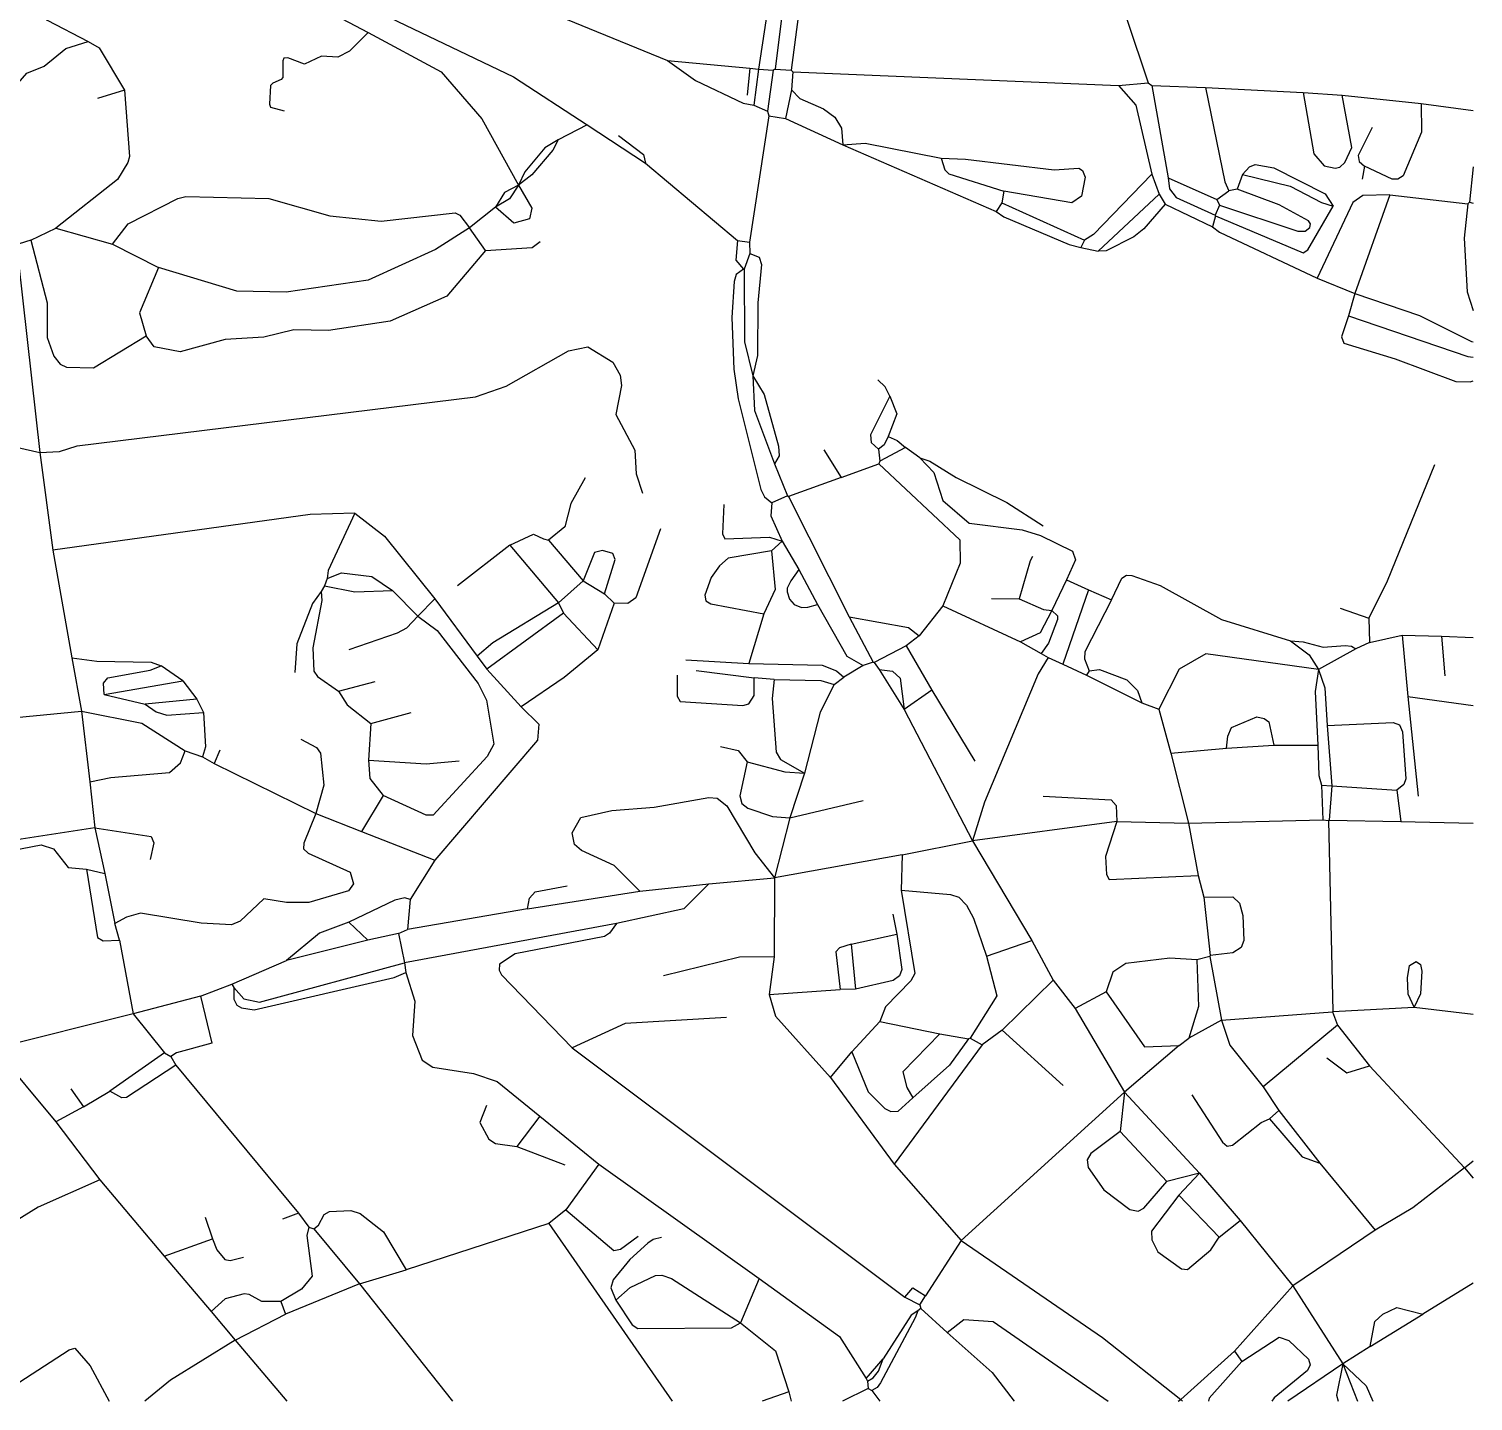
# Model space of a CAD drawing. Header units: inches. Extents: x 13512745 to 13520225, y 3664320 to 3668820.
# Drawn here: x 13518557 to 13520225, y 3664320 to 3665905 of the extents above; entities that cross this region are included whole.
import ezdxf

# ---------------------------------------------------------------- set-up
doc = ezdxf.new("R2010")
doc.units = ezdxf.units.IN
doc.header["$MEASUREMENT"] = 0

msp = doc.modelspace()

# ---------------------------------------------------------------- linework, layer by layer
for points in [[(13519463.7, 3666182.1), (13519474.3, 3666167.8), (13519476.2, 3666153.9), (13519437.2, 3665857.6)], [(13519456.7, 3666161.1), (13519418.7, 3665858.6)], [(13519437.2, 3666136.6), (13519439.2, 3666120.6), (13519399.7, 3665858.6)], [(13518571.7, 3666110.9), (13519116.6, 3665849.9), (13519201.7, 3665794.1)], [(13518757.7, 3665986.7), (13518797.6, 3665980.8), (13518948.6, 3665901)], [(13519800.4, 3665990.3), (13519849.7, 3665842.6)], [(13519104.9, 3665946.5), (13519294.6, 3665868.6)], [(13518564, 3665926.3), (13518577.7, 3665915.2), (13518625, 3665890.7)], [(13518539, 3665907.6), (13518464.6, 3665848.8), (13518464.7, 3665834.4), (13518474, 3665817.6), (13518490.5, 3665812), (13518514.6, 3665819.8), (13518536.9, 3665834), (13518554.3, 3665853.9), (13518574.3, 3665862), (13518599.2, 3665882.4), (13518625, 3665890.7)], [(13518948.6, 3665901), (13518926.9, 3665879.5), (13518913.5, 3665872.5), (13518894.8, 3665873.4), (13518875.1, 3665864.3), (13518855.7, 3665871.7), (13518851.1, 3665871.1), (13518850, 3665868.2), (13518850, 3665848.8), (13518848.1, 3665846.7), (13518838.5, 3665842.5), (13518835.8, 3665839.6), (13518834.6, 3665818.1), (13518835.9, 3665814.7), (13518851.7, 3665810.6)], [(13518948.6, 3665901), (13519033.1, 3665855.5), (13519080.1, 3665801.1), (13519122.3, 3665724.5)], [(13518625, 3665890.7), (13518637.9, 3665883.4), (13518666.9, 3665834.3)], [(13519294.6, 3665868.6), (13519389.7, 3665859.6)], [(13519294.6, 3665868.6), (13519326.7, 3665845.6), (13519381.8, 3665819.4), (13519394.2, 3665817.1)], [(13519389.7, 3665859.6), (13519386.7, 3665828.6)], [(13519389.7, 3665859.6), (13519399.7, 3665858.6)], [(13519399.7, 3665858.6), (13519394.2, 3665817.1)], [(13519399.7, 3665858.6), (13519416.7, 3665857.6)], [(13519416.7, 3665857.6), (13519410.2, 3665810.1)], [(13519418.7, 3665858.6), (13519416.7, 3665857.6)], [(13519418.7, 3665858.6), (13519437.2, 3665857.6)], [(13519437.2, 3665857.6), (13519439.2, 3665855.6)], [(13519439.2, 3665855.6), (13519437.7, 3665834.6)], [(13519439.2, 3665855.6), (13519815.7, 3665839.6)], [(13518666.9, 3665834.3), (13518672.8, 3665757.6), (13518670.8, 3665750.6), (13518659.1, 3665731.3), (13518587.8, 3665674.8)], [(13518666.9, 3665834.3), (13518635.7, 3665824.8)], [(13519437.7, 3665834.6), (13519430.7, 3665801.6)], [(13519437.7, 3665834.6), (13519447.3, 3665824.7), (13519474.6, 3665812.8), (13519487.8, 3665803), (13519495.7, 3665790.5), (13519497.1, 3665771.2)], [(13519815.7, 3665839.6), (13519849.7, 3665842.6)], [(13519815.7, 3665839.6), (13519835.6, 3665817), (13519854.3, 3665737.1)], [(13519849.7, 3665842.6), (13519854.2, 3665839.6)], [(13519854.2, 3665839.6), (13519872.9, 3665733)], [(13519854.2, 3665839.6), (13519916.3, 3665837.4)], [(13519916.3, 3665837.4), (13520028.9, 3665831.7)], [(13519916.3, 3665837.4), (13519938.3, 3665728.3), (13519943.2, 3665718.1)], [(13520028.9, 3665831.7), (13520041.3, 3665760.9), (13520053.4, 3665747.1), (13520066.1, 3665744.2), (13520071.4, 3665745.2), (13520077, 3665750.8), (13520085.2, 3665768.2), (13520074.1, 3665828.7)], [(13520028.9, 3665831.7), (13520074.1, 3665828.7)], [(13520074.1, 3665828.7), (13520165.5, 3665818.8)], [(13519394.2, 3665817.1), (13519410.2, 3665810.1)], [(13519410.2, 3665810.1), (13519411.7, 3665804.6)], [(13520165.5, 3665818.8), (13520165.6, 3665785.8), (13520144.5, 3665735.3), (13520138.3, 3665731.5), (13520131.9, 3665731.6), (13520100, 3665746.6)], [(13520165.5, 3665818.8), (13520225.3, 3665811)], [(13519201.7, 3665794.1), (13519168.2, 3665776.8)], [(13519201.7, 3665794.1), (13519269.2, 3665750.1)], [(13519411.7, 3665804.6), (13519389.2, 3665658.6)], [(13519411.7, 3665804.6), (13519430.7, 3665801.6)], [(13519430.7, 3665801.6), (13519497.1, 3665771.2)], [(13519168.2, 3665776.8), (13519161.8, 3665765), (13519137.8, 3665736.6), (13519122.3, 3665724.5)], [(13519168.2, 3665776.8), (13519152.8, 3665767.7), (13519129.5, 3665740), (13519122.3, 3665724.5)], [(13519237.7, 3665782.1), (13519266.6, 3665760.1), (13519269.2, 3665750.1)], [(13520108.7, 3665791.1), (13520092.6, 3665759), (13520093.8, 3665752), (13520100, 3665746.6)], [(13519497.1, 3665771.2), (13519522.7, 3665773.2), (13519610.7, 3665755.7)], [(13519497.1, 3665771.2), (13519674.2, 3665694.1)], [(13519269.2, 3665750.1), (13519375.2, 3665660.6)], [(13519610.7, 3665755.7), (13519638.8, 3665754.5), (13519741.1, 3665742.3), (13519769.9, 3665744.2), (13519774.1, 3665741.5), (13519777.2, 3665733.7), (13519772.7, 3665711.8), (13519761.6, 3665704.2), (13519683.2, 3665717.6)], [(13519610.7, 3665755.7), (13519615, 3665742.3), (13519619.4, 3665737.5), (13519683.2, 3665717.6)], [(13519958.8, 3665736.8), (13519967.1, 3665745.6), (13519973.7, 3665748.3), (13519994.9, 3665744.6), (13520054.3, 3665714.4), (13520063.6, 3665700.3)], [(13520100, 3665746.6), (13520097.2, 3665731.6)], [(13520225.3, 3665745.8), (13520221.2, 3665705.1)], [(13519854.3, 3665737.1), (13519786.6, 3665667.5), (13519776.2, 3665661.1)], [(13519854.3, 3665737.1), (13519862.7, 3665714.1)], [(13519872.9, 3665733), (13519929.2, 3665708.1)], [(13519872.9, 3665733), (13519874.6, 3665720.3), (13519882.4, 3665710.4), (13519927.2, 3665690.1)], [(13519958.8, 3665736.8), (13519952.7, 3665720.1)], [(13519958.8, 3665736.8), (13520014.1, 3665723.5), (13520050.3, 3665704.4), (13520063.6, 3665700.3)], [(13518653, 3665656.3), (13518671.3, 3665679.8), (13518728.6, 3665709.2), (13518738, 3665711.6), (13518833.7, 3665709.2), (13518904.3, 3665689), (13518963.7, 3665682.9), (13519049, 3665692.5), (13519054.5, 3665689.9), (13519065.6, 3665675.4)], [(13519122.3, 3665724.5), (13519106.3, 3665716), (13519095.8, 3665699.2)], [(13519122.3, 3665724.5), (13519137.6, 3665698.1), (13519135.1, 3665685.7), (13519116.8, 3665680.7), (13519095.8, 3665699.2)], [(13519122.3, 3665724.5), (13519112, 3665708.9), (13519095.8, 3665699.2)], [(13519683.2, 3665717.6), (13519680.7, 3665704.1)], [(13519862.7, 3665714.1), (13519792.1, 3665648.4)], [(13519862.7, 3665714.1), (13519869.7, 3665702.6)], [(13519929.2, 3665708.1), (13519943.2, 3665718.1)], [(13519932.2, 3665701.6), (13520022.7, 3665671.6), (13520031.1, 3665671.6), (13520036.6, 3665675.8), (13520037.5, 3665680), (13520035.2, 3665683.5), (13520001.1, 3665701.9), (13519952.7, 3665720.1)], [(13519952.7, 3665720.1), (13519943.2, 3665718.1)], [(13520129.2, 3665713.5), (13520098, 3665712.6), (13520086.4, 3665704.4), (13520045.3, 3665617.1)], [(13520129.2, 3665713.5), (13520088.8, 3665599.4)], [(13520129.2, 3665713.5), (13520219.2, 3665703.1)], [(13519095.8, 3665699.2), (13519065.6, 3665675.4)], [(13519680.7, 3665704.1), (13519674.2, 3665694.1)], [(13519674.2, 3665694.1), (13519683.1, 3665688), (13519758.6, 3665655.9), (13519772.2, 3665652.6)], [(13519680.7, 3665704.1), (13519776.2, 3665661.1)], [(13519869.7, 3665702.6), (13519844.7, 3665674.1), (13519833.3, 3665664.9), (13519801.2, 3665648.6), (13519792.1, 3665648.4)], [(13519869.7, 3665702.6), (13519924.2, 3665676.6)], [(13519932.2, 3665701.6), (13519927.2, 3665690.1)], [(13519927.7, 3665689.1), (13520029.1, 3665646.4), (13520034.2, 3665649.7), (13520063.6, 3665700.3)], [(13519929.2, 3665708.1), (13519932.2, 3665701.6)], [(13520219.2, 3665703.1), (13520214.9, 3665663.3), (13520218.6, 3665601.3), (13520225.3, 3665579.8)], [(13520221.2, 3665705.1), (13520219.2, 3665703.1)], [(13520221.2, 3665705.1), (13520225.3, 3665703.7)], [(13519927.7, 3665689.1), (13519924.2, 3665676.6)], [(13519924.2, 3665676.6), (13519932.3, 3665670.3), (13520045.3, 3665617.1)], [(13519927.2, 3665690.1), (13519927.7, 3665689.1)], [(13518559, 3665661.1), (13518538.2, 3665654.5)], [(13518559, 3665661.1), (13518587.8, 3665674.8)], [(13518559, 3665661.1), (13518577.8, 3665588.5), (13518577.7, 3665548.8), (13518585.5, 3665527.2), (13518592.6, 3665517.7), (13518600.2, 3665514.5), (13518631.2, 3665513.6), (13518691.9, 3665550.5)], [(13518587.8, 3665674.8), (13518653, 3665656.3)], [(13519065.6, 3665675.4), (13519026.5, 3665650.4), (13518948.6, 3665614.8), (13518854, 3665600.9), (13518796.7, 3665602.2), (13518706.5, 3665629.3)], [(13519084.3, 3665649.2), (13519065.6, 3665675.4)], [(13519084.3, 3665649.2), (13519138, 3665652.7), (13519147.2, 3665659.6)], [(13519375.2, 3665660.6), (13519373.6, 3665638), (13519382.2, 3665627.6)], [(13519375.2, 3665660.6), (13519389.2, 3665658.6)], [(13519776.2, 3665661.1), (13519772.2, 3665652.6)], [(13518653, 3665656.3), (13518706.5, 3665629.3)], [(13519084.3, 3665649.2), (13519039.5, 3665596.5), (13518974.1, 3665567.3), (13518902.6, 3665556.8), (13518862.8, 3665557.5), (13518828, 3665548.9), (13518783.3, 3665546.3), (13518731.3, 3665531.9), (13518701.5, 3665537.7), (13518691.9, 3665550.5)], [(13519389.7, 3665645.6), (13519383.2, 3665627.6)], [(13519389.2, 3665658.6), (13519389.7, 3665645.6)], [(13519389.7, 3665645.6), (13519400.3, 3665641.4), (13519403.1, 3665633.1), (13519398.8, 3665588.6), (13519398.5, 3665528), (13519393.1, 3665504.3)], [(13519772.2, 3665652.6), (13519792.1, 3665648.4)], [(13518544.4, 3665635.6), (13518569.3, 3665415.6)], [(13518706.5, 3665629.3), (13518684.4, 3665577.1), (13518691.9, 3665550.5)], [(13519382.2, 3665627.6), (13519373.7, 3665621.3), (13519371.4, 3665613.3), (13519368.9, 3665571.6), (13519371, 3665512.2), (13519376.1, 3665477.6), (13519402.4, 3665373), (13519406.4, 3665364.7), (13519415.2, 3665357.6)], [(13519382.2, 3665627.6), (13519383.2, 3665627.6)], [(13519383.2, 3665627.6), (13519383.6, 3665543.7), (13519393.1, 3665504.3)], [(13520045.3, 3665617.1), (13520088.8, 3665599.4)], [(13520088.8, 3665599.4), (13520081.4, 3665573.6)], [(13520088.8, 3665599.4), (13520163.5, 3665573.9), (13520223.6, 3665543.9), (13520225.3, 3665543.5)], [(13520081.4, 3665573.6), (13520073.1, 3665549.2), (13520075.9, 3665542.2), (13520135.1, 3665524), (13520205.2, 3665497.7), (13520222, 3665497.3), (13520225.3, 3665498.4)], [(13520081.4, 3665573.6), (13520219.1, 3665526.5), (13520225.3, 3665526)], [(13518569.3, 3665415.6), (13518592, 3665417), (13518612.2, 3665423.5), (13519072.7, 3665480.1), (13519108, 3665492.4), (13519180.2, 3665533.1), (13519202.4, 3665537.9), (13519231.5, 3665520), (13519239.9, 3665505), (13519241.5, 3665493.1), (13519234.7, 3665459.8), (13519256.9, 3665418.5), (13519258.1, 3665391.3), (13519265.7, 3665368.6)], [(13519393.1, 3665504.3), (13519406.3, 3665482.9), (13519422.6, 3665423.1), (13519423.4, 3665411.9), (13519418.2, 3665402.6)], [(13519393.1, 3665504.3), (13519395, 3665464.2), (13519418.2, 3665402.6)], [(13519551.4, 3665480.9), (13519546, 3665491.6), (13519537.7, 3665499.6)], [(13519551.4, 3665480.9), (13519529, 3665436), (13519530, 3665427.3), (13519538.2, 3665419.6)], [(13519551.4, 3665480.9), (13519559.4, 3665460.6), (13519549.3, 3665434.4)], [(13518399.6, 3665454.3), (13518569.3, 3665415.6)], [(13519549.3, 3665434.4), (13519545, 3665424.7), (13519538.2, 3665419.6)], [(13519549.3, 3665434.4), (13519560, 3665429.6), (13519569.4, 3665421.7)], [(13518569.3, 3665415.6), (13518584.3, 3665302.9)], [(13519475, 3665418.9), (13519495.3, 3665386.8)], [(13519538.2, 3665419.6), (13519539.7, 3665405.6)], [(13519569.4, 3665421.7), (13519539.7, 3665405.6)], [(13519586.2, 3665409.6), (13519569.4, 3665421.7)], [(13519586.2, 3665409.6), (13519597.6, 3665405.9), (13519627.9, 3665387), (13519686.6, 3665357.9), (13519728.7, 3665331.1)], [(13519586.2, 3665409.6), (13519602.1, 3665392.6), (13519612.6, 3665360.3), (13519643.1, 3665334), (13519704.4, 3665326.6), (13519725.5, 3665319.8), (13519762.4, 3665301.8), (13519766, 3665291.6), (13519755.7, 3665268.7)], [(13519418.2, 3665402.6), (13519433.2, 3665365.6)], [(13519495.3, 3665386.8), (13519538.7, 3665402.6)], [(13519539.7, 3665405.6), (13519538.7, 3665402.6)], [(13519538.7, 3665402.6), (13519632.3, 3665315), (13519632.8, 3665288.1), (13519612.7, 3665238.5)], [(13520180.7, 3665401.6), (13520126.1, 3665267.2), (13520104.7, 3665224.3)], [(13519199.2, 3665386.6), (13519182.9, 3665357), (13519175.9, 3665329.8), (13519156.9, 3665314.6)], [(13519495.3, 3665386.8), (13519434.2, 3665365.1)], [(13519433.2, 3665365.6), (13519415.2, 3665357.6)], [(13519433.2, 3665365.6), (13519434.2, 3665365.1)], [(13519434.2, 3665365.1), (13519504.3, 3665226)], [(13518933.3, 3665345.5), (13518881.4, 3665344), (13518584.3, 3665302.9)], [(13518933.3, 3665345.5), (13518902.4, 3665279.6), (13518901.2, 3665270.1)], [(13518933.3, 3665345.5), (13518967.5, 3665319.1), (13519025.6, 3665246.8)], [(13519359.7, 3665355.6), (13519357.9, 3665321.9), (13519360.8, 3665315.9), (13519412.2, 3665318), (13519427, 3665313.5)], [(13519415.2, 3665357.6), (13519414, 3665342.7), (13519427, 3665313.5)], [(13519286.2, 3665327.6), (13519257.8, 3665247.8), (13519248.5, 3665241.3), (13519232.7, 3665241.6)], [(13519112.4, 3665308.8), (13519139.7, 3665321.5), (13519151.3, 3665315.9), (13519156.9, 3665314.6)], [(13519156.9, 3665314.6), (13519197.2, 3665267.4)], [(13519427, 3665313.5), (13519414.7, 3665302.3)], [(13519427, 3665313.5), (13519446.3, 3665280.7)], [(13518584.3, 3665302.9), (13518606.3, 3665178.6)], [(13519112.4, 3665308.8), (13519051.7, 3665261.6)], [(13519112.4, 3665308.8), (13519168.7, 3665242.1)], [(13519221.7, 3665252.6), (13519233.9, 3665292), (13519231.4, 3665299), (13519219.5, 3665302.6), (13519210.2, 3665300.1), (13519197.2, 3665267.4)], [(13519414.7, 3665302.3), (13519364.4, 3665293.6), (13519354.5, 3665284.9), (13519345, 3665271.3), (13519337.7, 3665251), (13519338.9, 3665244.6), (13519344.6, 3665240.9), (13519405.7, 3665229.3)], [(13519414.7, 3665302.3), (13519418.9, 3665257.4), (13519405.7, 3665229.3)], [(13519716.2, 3665295.6), (13519713.4, 3665290.5), (13519700.7, 3665246.6)], [(13518901.2, 3665270.1), (13518917.7, 3665276.6), (13518952.9, 3665272.7), (13518976.7, 3665256.3)], [(13519446.3, 3665280.7), (13519436.8, 3665267.6), (13519432.9, 3665259), (13519432.8, 3665254.7), (13519435.6, 3665246.5), (13519440.7, 3665240.2), (13519449.3, 3665236.9), (13519456.6, 3665237.2), (13519467.7, 3665240.3)], [(13519446.3, 3665280.7), (13519467.7, 3665240.3)], [(13518898.2, 3665261.6), (13518894.2, 3665255.1)], [(13518901.2, 3665270.1), (13518898.2, 3665261.6)], [(13518898.2, 3665261.6), (13518933.2, 3665255), (13518976.7, 3665256.3)], [(13519168.7, 3665242.1), (13519197.2, 3665267.4)], [(13519197.2, 3665267.4), (13519221.7, 3665252.6)], [(13519755.7, 3665268.7), (13519738.6, 3665233.1)], [(13519755.7, 3665268.7), (13519781.1, 3665257.2)], [(13519807.5, 3665245.6), (13519819.5, 3665270.7), (13519824.8, 3665274.2), (13519831, 3665273.8), (13519863.6, 3665262), (13519934.7, 3665222.7), (13520014.2, 3665198.2)], [(13518894.2, 3665255.1), (13518884.4, 3665241.5), (13518866.1, 3665194.7), (13518863.7, 3665161.6)], [(13518894.2, 3665255.1), (13518895.1, 3665244.7), (13518884.8, 3665190), (13518885.9, 3665163.3), (13518889.9, 3665156.9), (13518914.5, 3665140.1)], [(13518976.7, 3665256.3), (13519006.1, 3665226.8)], [(13519025.6, 3665246.8), (13519006.1, 3665226.8)], [(13519025.6, 3665246.8), (13519074.7, 3665180.6)], [(13519221.7, 3665252.6), (13519232.7, 3665241.6)], [(13519668.7, 3665247.1), (13519700.7, 3665246.6)], [(13519700.7, 3665246.6), (13519728.8, 3665234.4), (13519738.6, 3665233.1)], [(13519781.1, 3665257.2), (13519751.2, 3665171.1)], [(13519807.5, 3665245.6), (13519776.6, 3665185.5), (13519776.5, 3665177.3), (13519781.7, 3665163.6)], [(13519781.1, 3665257.2), (13519807.5, 3665245.6)], [(13518926.7, 3665188.1), (13518982.6, 3665207.3), (13518993.1, 3665213.2), (13519006.1, 3665226.8)], [(13519006.1, 3665226.8), (13519028.3, 3665210.2), (13519075.7, 3665149.1), (13519085.3, 3665129.7), (13519093.9, 3665078.7), (13519086.2, 3665064.7), (13519023.8, 3664997), (13519015.7, 3664996.9), (13518966, 3665019.5)], [(13519168.7, 3665242.1), (13519092.7, 3665196), (13519074.7, 3665180.6)], [(13519174.2, 3665230.1), (13519085.7, 3665165.6)], [(13519168.7, 3665242.1), (13519174.2, 3665230.1)], [(13519174.2, 3665230.1), (13519213.8, 3665187.8)], [(13519232.7, 3665241.6), (13519213.8, 3665187.8)], [(13519405.7, 3665229.3), (13519388.6, 3665172.2)], [(13519467.7, 3665240.3), (13519501.5, 3665180.5), (13519520.7, 3665169.6)], [(13519504.3, 3665226), (13519532.2, 3665173.6)], [(13519504.3, 3665226), (13519573.1, 3665213.6), (13519585.2, 3665204.1)], [(13519612.7, 3665238.5), (13519585.2, 3665204.1)], [(13519612.7, 3665238.5), (13519702.2, 3665197.1)], [(13519738.6, 3665233.1), (13519724.9, 3665207.5), (13519702.2, 3665197.1)], [(13519738.6, 3665233.1), (13519745, 3665227), (13519745.2, 3665223), (13519734.9, 3665195.7), (13519726.2, 3665183.6)], [(13520071.7, 3665236.1), (13520104.7, 3665224.3)], [(13520104.7, 3665224.3), (13520105.7, 3665196.1)], [(13519570.2, 3665192.6), (13519533.2, 3665173.1)], [(13519585.2, 3665204.1), (13519570.2, 3665192.6)], [(13519570.2, 3665192.6), (13519599.9, 3665141.2)], [(13519702.2, 3665197.1), (13519726.2, 3665183.6)], [(13520014.2, 3665198.2), (13520029, 3665197), (13520051.9, 3665190.8), (13520077.5, 3665193), (13520085, 3665192.2), (13520089.7, 3665189.1)], [(13520014.2, 3665198.2), (13520036, 3665182.1), (13520046.7, 3665165.2)], [(13520105.7, 3665196.1), (13520089.7, 3665189.1)], [(13520105.7, 3665196.1), (13520143.4, 3665204.9)], [(13520143.4, 3665204.9), (13520188.8, 3665203.5)], [(13520143.4, 3665204.9), (13520150, 3665134.1)], [(13520188.8, 3665203.5), (13520225.3, 3665202.1)], [(13520188.8, 3665203.5), (13520192.7, 3665157.6)], [(13518606.3, 3665178.6), (13518634.9, 3665174.8), (13518697.8, 3665173.5), (13518709.3, 3665169.4)], [(13518606.3, 3665178.6), (13518617.5, 3665117.1)], [(13519074.7, 3665180.6), (13519085.7, 3665165.6)], [(13519213.8, 3665187.8), (13519175.2, 3665155.8), (13519125.2, 3665122.1)], [(13519315.7, 3665176.1), (13519388.6, 3665172.2)], [(13519734.2, 3665179.1), (13519722.7, 3665160.1), (13519660.7, 3665011.7), (13519647, 3664967.1)], [(13519726.2, 3665183.6), (13519734.2, 3665179.1)], [(13519734.2, 3665179.1), (13519751.2, 3665171.1)], [(13520046.7, 3665165.2), (13519916.5, 3665183.2), (13519885.8, 3665165.5), (13519862.2, 3665119.1)], [(13520089.7, 3665189.1), (13520046.7, 3665165.2)], [(13518643.4, 3665136.1), (13518642.9, 3665149.4), (13518647.7, 3665155.3), (13518696.7, 3665164.2), (13518709.3, 3665169.4)], [(13518734.4, 3665152.1), (13518709.3, 3665169.4)], [(13519085.7, 3665165.6), (13519125.2, 3665122.1)], [(13519327.7, 3665164.1), (13519394.7, 3665155.5)], [(13519388.6, 3665172.2), (13519473.1, 3665170.1), (13519489.6, 3665163.5), (13519498.2, 3665156.1)], [(13519520.7, 3665169.6), (13519498.2, 3665156.1)], [(13519532.2, 3665173.6), (13519520.7, 3665169.6)], [(13519532.2, 3665173.6), (13519533.2, 3665173.1)], [(13519533.2, 3665173.1), (13519539.2, 3665165.1)], [(13519539.2, 3665165.1), (13519568.1, 3665118.7)], [(13519539.2, 3665165.1), (13519554.3, 3665163.1), (13519563.3, 3665155), (13519568.1, 3665118.7)], [(13519751.2, 3665171.1), (13519778.7, 3665158.6)], [(13519781.7, 3665163.6), (13519778.7, 3665158.6)], [(13519781.7, 3665163.6), (13519793.7, 3665165.1), (13519825.2, 3665153), (13519837.6, 3665141), (13519842.7, 3665126.6)], [(13520046.7, 3665165.2), (13520042.7, 3665139.7), (13520045.9, 3665077.7)], [(13520046.7, 3665165.2), (13520054.1, 3665144), (13520056.7, 3665100.4)], [(13518643.4, 3665136.1), (13518734.4, 3665152.1)], [(13518734.4, 3665152.1), (13518750.5, 3665130.9)], [(13518914.5, 3665140.1), (13518956.7, 3665151.1)], [(13519305.7, 3665158.6), (13519305.7, 3665134.2), (13519309.2, 3665128.2), (13519381.4, 3665123.6), (13519388.5, 3665125.5), (13519394.5, 3665135.1), (13519394.7, 3665155.5)], [(13519417.9, 3665153.5), (13519394.7, 3665155.5)], [(13519417.9, 3665153.5), (13519415.4, 3665131.7), (13519420, 3665069.6), (13519425.2, 3665061), (13519452.7, 3665045.2)], [(13519417.9, 3665153.5), (13519471.7, 3665152.5), (13519487.2, 3665147.6)], [(13519487.2, 3665147.6), (13519470.9, 3665115.7), (13519452.7, 3665045.2)], [(13519487.2, 3665147.6), (13519498.2, 3665156.1)], [(13519778.7, 3665158.6), (13519842.7, 3665126.6)], [(13518643.4, 3665136.1), (13518691.1, 3665125.1)], [(13518750.5, 3665130.9), (13518691.1, 3665125.1)], [(13518750.5, 3665130.9), (13518758.5, 3665115.6)], [(13518914.5, 3665140.1), (13518924.4, 3665124.4), (13518951.8, 3665102.9)], [(13519599.9, 3665141.2), (13519568.1, 3665118.7)], [(13519599.9, 3665141.2), (13519649.7, 3665059.1)], [(13519842.7, 3665126.6), (13519862.2, 3665119.1)], [(13520150, 3665134.1), (13520225.3, 3665123.6)], [(13520150, 3665134.1), (13520161.7, 3665018.6)], [(13518477.2, 3665103.5), (13518617.5, 3665117.1)], [(13518617.5, 3665117.1), (13518687, 3665103.2), (13518737.2, 3665071.1)], [(13518617.5, 3665117.1), (13518626.9, 3665035.4)], [(13518691.1, 3665125.1), (13518703.7, 3665116.3), (13518715.8, 3665112.5), (13518758.5, 3665115.6)], [(13518758.5, 3665115.6), (13518760.8, 3665075.9), (13518757.2, 3665064.1)], [(13518951.8, 3665102.9), (13518998.2, 3665115.6)], [(13519125.2, 3665122.1), (13519145.9, 3665102.1), (13519144.4, 3665083.5), (13519025.5, 3664944.8)], [(13519568.1, 3665118.7), (13519647, 3664967.1)], [(13519862.2, 3665119.1), (13519876.2, 3665068.6)], [(13519940.4, 3665074.4), (13519941.8, 3665088.1), (13519946.2, 3665098), (13519975.5, 3665110.6), (13519984.1, 3665108.6), (13519989.2, 3665104.5), (13519995.1, 3665077.6)], [(13518951.8, 3665102.9), (13518948.9, 3665060.2)], [(13520056.7, 3665100.4), (13520132.9, 3665103.7), (13520140.4, 3665101.2), (13520143.7, 3665093.1), (13520147.7, 3665038.9), (13520145.4, 3665032.2), (13520137.2, 3665025.6)], [(13520056.7, 3665100.4), (13520062.2, 3665030.6)], [(13518870.7, 3665084.6), (13518888.8, 3665074.9), (13518893.5, 3665068.3), (13518897.4, 3665031.4), (13518888.1, 3664998.7)], [(13519355.7, 3665076.1), (13519376.3, 3665071.5), (13519386.5, 3665058.6)], [(13519940.4, 3665074.4), (13519995.1, 3665077.6)], [(13519995.1, 3665077.6), (13520045.9, 3665077.7)], [(13520045.9, 3665077.7), (13520047.2, 3665042.7), (13520050.2, 3665031.6)], [(13518626.9, 3665035.4), (13518651.3, 3665040.3), (13518719, 3665046), (13518731.8, 3665057.4), (13518737.2, 3665071.1)], [(13518737.2, 3665071.1), (13518757.2, 3665064.1)], [(13518757.2, 3665064.1), (13518770.7, 3665056.6)], [(13518777.2, 3665072.1), (13518770.7, 3665056.6)], [(13518948.9, 3665060.2), (13519015.6, 3665056.1), (13519053.7, 3665059.6)], [(13518948.9, 3665060.2), (13518950.5, 3665039.2), (13518966, 3665019.5)], [(13519876.2, 3665068.6), (13519940.4, 3665074.4)], [(13519876.2, 3665068.6), (13519896.4, 3664987.7)], [(13518770.7, 3665056.6), (13518888.1, 3664998.7)], [(13519386.5, 3665058.6), (13519378.2, 3665019.2), (13519380.5, 3665010.2), (13519387.3, 3665004.8), (13519415.7, 3664995.2), (13519435.7, 3664993.6)], [(13519386.5, 3665058.6), (13519430.2, 3665046.7), (13519452.7, 3665045.2)], [(13519452.7, 3665045.2), (13519435.7, 3664993.6)], [(13518626.9, 3665035.4), (13518632.9, 3664982.3)], [(13520050.2, 3665031.6), (13520051.7, 3664991.6)], [(13520050.2, 3665031.6), (13520062.2, 3665030.6)], [(13520062.2, 3665030.6), (13520059.2, 3664991.1)], [(13520062.2, 3665030.6), (13520137.2, 3665025.6)], [(13520137.2, 3665025.6), (13520141.7, 3664989.6)], [(13518966, 3665019.5), (13518941, 3664978)], [(13519262.5, 3664909.1), (13519233, 3664938.7), (13519195.2, 3664956), (13519187, 3664962.8), (13519184.4, 3664976.6), (13519194.5, 3664994.1), (13519230.1, 3665002.4), (13519279, 3665005.9), (13519342.3, 3665017.4), (13519351.7, 3665016.3), (13519363.1, 3665007.6), (13519395.3, 3664953.5), (13519418, 3664924.6)], [(13519435.7, 3664993.6), (13519520.7, 3665013.6)], [(13519728.7, 3665018.6), (13519807.1, 3665014.4), (13519812.9, 3665007.9), (13519813.5, 3664989.7)], [(13518888.1, 3664998.7), (13518874.3, 3664964.3), (13518874, 3664957.8), (13518879.1, 3664953), (13518927.8, 3664930.8), (13518931.6, 3664917.5), (13518926, 3664909.4), (13518880.1, 3664895.8), (13518854.1, 3664895.8), (13518828.2, 3664900.3), (13518800.8, 3664874.3), (13518790.7, 3664870.1), (13518755.8, 3664872), (13518685.7, 3664883.5), (13518669.4, 3664879), (13518655.9, 3664871.7)], [(13518888.1, 3664998.7), (13518941, 3664978)], [(13519435.7, 3664993.6), (13519418, 3664924.6)], [(13518632.9, 3664982.3), (13518507.3, 3664962.9), (13518456.2, 3664951.6)], [(13518632.9, 3664982.3), (13518697.9, 3664972), (13518700.8, 3664965), (13518696.7, 3664945.6)], [(13518632.9, 3664982.3), (13518644.2, 3664929.3)], [(13518941, 3664978), (13519025.5, 3664944.8)], [(13519813.5, 3664989.7), (13519647, 3664967.1)], [(13519813.5, 3664989.7), (13519800.7, 3664949.2), (13519801.6, 3664928.4), (13519804.7, 3664922.6), (13519907.7, 3664927.1)], [(13519813.5, 3664989.7), (13519896.4, 3664987.7)], [(13519896.4, 3664987.7), (13520051.7, 3664991.6)], [(13519896.4, 3664987.7), (13519907.7, 3664927.1)], [(13520051.7, 3664991.6), (13520058.2, 3664990.6)], [(13520059.2, 3664991.1), (13520058.2, 3664990.6)], [(13520058.2, 3664990.6), (13520063.2, 3664770.1)], [(13520059.2, 3664991.1), (13520141.7, 3664989.6)], [(13520141.7, 3664989.6), (13520225.3, 3664987.7)], [(13518481, 3664932.2), (13518487.7, 3664938.8), (13518526.8, 3664953.9), (13518570.7, 3664962.5), (13518584.9, 3664957.9), (13518602, 3664936.3), (13518623.3, 3664934.5)], [(13519565.7, 3664951), (13519647, 3664967.1)], [(13519647, 3664967.1), (13519715.3, 3664852.1)], [(13519025.5, 3664944.8), (13518997.2, 3664899.6)], [(13519565.7, 3664951), (13519418, 3664924.6)], [(13519565.7, 3664951), (13519564.5, 3664910.1)], [(13518623.3, 3664934.5), (13518635.9, 3664855.6), (13518642.4, 3664851.6), (13518661.2, 3664852.5)], [(13518623.3, 3664934.5), (13518644.2, 3664929.3)], [(13518644.2, 3664929.3), (13518655.9, 3664871.7)], [(13519907.7, 3664927.1), (13519914.2, 3664902.1)], [(13519132.7, 3664888.6), (13519134.9, 3664900.9), (13519141.4, 3664908.3), (13519178.7, 3664915.1)], [(13519132.7, 3664888.6), (13519262.5, 3664909.1)], [(13519342.1, 3664917.6), (13519313.4, 3664888.6), (13519235.7, 3664871.8)], [(13519262.5, 3664909.1), (13519342.1, 3664917.6)], [(13519342.1, 3664917.6), (13519418, 3664924.6)], [(13519418, 3664924.6), (13519417.8, 3664833)], [(13519564.5, 3664910.1), (13519580.4, 3664813.8), (13519575.5, 3664805.4), (13519546.2, 3664775.3), (13519539.9, 3664758.3)], [(13519564.5, 3664910.1), (13519621.6, 3664905), (13519631, 3664902.1), (13519639.8, 3664893), (13519647.9, 3664878), (13519663.1, 3664833.9)], [(13518997.2, 3664899.6), (13518990.8, 3664901.5), (13518979.4, 3664898.7), (13518926.2, 3664873.1)], [(13518997.2, 3664899.6), (13518994.2, 3664864.6)], [(13519914.2, 3664902.1), (13519947.6, 3664902.4), (13519955.4, 3664895.2), (13519959.2, 3664881.1), (13519960.3, 3664852.2), (13519957.4, 3664843.8), (13519947.7, 3664837.9), (13519921.7, 3664834.6)], [(13519914.2, 3664902.1), (13519921.7, 3664834.6)], [(13519132.7, 3664888.6), (13518994.2, 3664864.6)], [(13519554.7, 3664882.6), (13519559.6, 3664859.2)], [(13518661.2, 3664852.5), (13518655.9, 3664871.7)], [(13518926.2, 3664873.1), (13518892.4, 3664860.6), (13518854.2, 3664829)], [(13518926.2, 3664873.1), (13518948.2, 3664852.6)], [(13518983.7, 3664860.1), (13518948.2, 3664852.6)], [(13518983.7, 3664860.1), (13518994.2, 3664864.6)], [(13518983.7, 3664860.1), (13518990.7, 3664826.1)], [(13519235.7, 3664871.8), (13518990.7, 3664826.1)], [(13519235.7, 3664871.8), (13519227.6, 3664860.5), (13519221.6, 3664856.7), (13519118.5, 3664836.6), (13519100.5, 3664824.6), (13519099.8, 3664817.8), (13519102.8, 3664812.4), (13519184.2, 3664727.9)], [(13519506.7, 3664847.8), (13519559.6, 3664859.2)], [(13519559.6, 3664859.2), (13519565.1, 3664818.7), (13519562.7, 3664811.1), (13519555.4, 3664806), (13519511.8, 3664796)], [(13518661.2, 3664852.5), (13518677.2, 3664767.3)], [(13518948.2, 3664852.6), (13518854.2, 3664829)], [(13519506.7, 3664847.8), (13519493.2, 3664843.7), (13519488.9, 3664838.8), (13519493.8, 3664795.4)], [(13519506.7, 3664847.8), (13519511.8, 3664796)], [(13519663.1, 3664833.9), (13519715.3, 3664852.1)], [(13519715.3, 3664852.1), (13519740.2, 3664806.1)], [(13518791.2, 3664801.6), (13518854.2, 3664829)], [(13518793.2, 3664797.6), (13518804.9, 3664784.6), (13518823, 3664781), (13518990.7, 3664826.1)], [(13518990.7, 3664826.1), (13518992.2, 3664815.1)], [(13519417.8, 3664833), (13519377.7, 3664832.9), (13519289.7, 3664811.1)], [(13519417.8, 3664833), (13519411.8, 3664789.6)], [(13519663.1, 3664833.9), (13519674.9, 3664788.2), (13519644.2, 3664739.1)], [(13519906.2, 3664829.6), (13519874.8, 3664831.5), (13519824, 3664825.5), (13519808.9, 3664815.3), (13519801.3, 3664792.6)], [(13519906.2, 3664829.6), (13519908, 3664775.7), (13519896.7, 3664739.1)], [(13519921.2, 3664833.6), (13519906.2, 3664829.6)], [(13519921.7, 3664834.6), (13519921.2, 3664833.6)], [(13519921.2, 3664833.6), (13519934.7, 3664760.1)], [(13520157.2, 3664775.1), (13520150.2, 3664790.2), (13520149.7, 3664808.9), (13520151.8, 3664823), (13520159.6, 3664827.7), (13520164.7, 3664824.4), (13520166.2, 3664816.5), (13520164.4, 3664790.4), (13520157.2, 3664775.1)], [(13518793.2, 3664797.6), (13518793.5, 3664784.3), (13518796.9, 3664777.3), (13518802.1, 3664774.3), (13518816.7, 3664771.8), (13518978.6, 3664809.3), (13518992.2, 3664815.1)], [(13518992.2, 3664815.1), (13519002.6, 3664782.1), (13519000, 3664742.3), (13519011.1, 3664713.8), (13519023.3, 3664705.7), (13519070.4, 3664698.6), (13519097.5, 3664689.2), (13519147.1, 3664649)], [(13518754.7, 3664787.6), (13518791.2, 3664801.6)], [(13518791.2, 3664801.6), (13518793.2, 3664797.6)], [(13519411.8, 3664789.6), (13519493.8, 3664795.4)], [(13519511.8, 3664796), (13519493.8, 3664795.4)], [(13519740.2, 3664806.1), (13519681.2, 3664748.3)], [(13519740.2, 3664806.1), (13519765.7, 3664773.6)], [(13519801.3, 3664792.6), (13519765.7, 3664773.6)], [(13519801.3, 3664792.6), (13519845.8, 3664729.2), (13519885.7, 3664730.6)], [(13518754.7, 3664787.6), (13518677.2, 3664767.3)], [(13518754.7, 3664787.6), (13518767.8, 3664733.4), (13518727.3, 3664722.4), (13518720.7, 3664718.1)], [(13519411.8, 3664789.6), (13519419.2, 3664764.8), (13519483, 3664693.8)], [(13518677.2, 3664767.3), (13518516.9, 3664727.3)], [(13518677.2, 3664767.3), (13518713.2, 3664722.1)], [(13519362.7, 3664763.1), (13519245.7, 3664756.2), (13519184.2, 3664727.9)], [(13519765.7, 3664773.6), (13519822.5, 3664676.7)], [(13519934.7, 3664760.1), (13519896.7, 3664739.1)], [(13519934.7, 3664760.1), (13520062.7, 3664769.6)], [(13519934.7, 3664760.1), (13519944.4, 3664731.3), (13519982.7, 3664683.1)], [(13520063.2, 3664770.1), (13520062.7, 3664769.6)], [(13520062.7, 3664769.6), (13520068.7, 3664754.1)], [(13520063.2, 3664770.1), (13520157.2, 3664775.1)], [(13520157.2, 3664775.1), (13520225.3, 3664767.1)], [(13519539.9, 3664758.3), (13519507.5, 3664723.4)], [(13519539.9, 3664758.3), (13519609, 3664744.4)], [(13519609, 3664744.4), (13519566.3, 3664700.2), (13519571, 3664682.3), (13519577.8, 3664670.2)], [(13519609, 3664744.4), (13519642.2, 3664738.6)], [(13519681.2, 3664748.3), (13519658.2, 3664731.6)], [(13519681.2, 3664748.3), (13519751.7, 3664684.6)], [(13520068.7, 3664754.1), (13519982.7, 3664683.1)], [(13520068.7, 3664754.1), (13520105.8, 3664707.1)], [(13518516.9, 3664727.3), (13518587.7, 3664642.6)], [(13519184.2, 3664727.9), (13519568.7, 3664440.1)], [(13519658.2, 3664731.6), (13519556.5, 3664593.6)], [(13519642.2, 3664738.6), (13519620.4, 3664707.9), (13519577.8, 3664670.2)], [(13519644.2, 3664739.1), (13519642.2, 3664738.6)], [(13519644.2, 3664739.1), (13519658.2, 3664731.6)], [(13519885.7, 3664730.6), (13519822.5, 3664676.7)], [(13519885.7, 3664730.6), (13519896.7, 3664739.1)], [(13518713.2, 3664722.1), (13518650, 3664678.1)], [(13518713.2, 3664722.1), (13518720.7, 3664718.1)], [(13518720.7, 3664718.1), (13518726.2, 3664708.1)], [(13519483, 3664693.8), (13519507.5, 3664723.4)], [(13519507.5, 3664723.4), (13519526.2, 3664677.2), (13519545.7, 3664657.8), (13519552.6, 3664654.6), (13519561.1, 3664655), (13519577.8, 3664670.2)], [(13520056.2, 3664716.6), (13520079.6, 3664699.3), (13520105.8, 3664707.1)], [(13518726.2, 3664708.1), (13518669.2, 3664670.5), (13518664.1, 3664670.4), (13518650, 3664678.1)], [(13518726.2, 3664708.1), (13518868.2, 3664537.1)], [(13519483, 3664693.8), (13519556.5, 3664593.6)], [(13520105.8, 3664707.1), (13520215.5, 3664589.3)], [(13518605.2, 3664680.6), (13518619.8, 3664660)], [(13518619.8, 3664660), (13518650, 3664678.1)], [(13519822.5, 3664676.7), (13519633.7, 3664505.6)], [(13519822.5, 3664676.7), (13519817.4, 3664631.6)], [(13519822.5, 3664676.7), (13519909, 3664583.4)], [(13519982.7, 3664683.1), (13520000.7, 3664655.6)], [(13518619.8, 3664660), (13518587.7, 3664642.6)], [(13519085.2, 3664661.6), (13519077.6, 3664641.7), (13519088.2, 3664622.7), (13519095.9, 3664617.4), (13519120.4, 3664614)], [(13519900.2, 3664673.6), (13519935.8, 3664619.2), (13519941.3, 3664614.3), (13519947.2, 3664615.7), (13519980.6, 3664641.7), (13519990.2, 3664646.1)], [(13518587.7, 3664642.6), (13518638.4, 3664575.7)], [(13519147.1, 3664649), (13519120.4, 3664614)], [(13519147.1, 3664649), (13519215.3, 3664593.5)], [(13520000.7, 3664655.6), (13519990.2, 3664646.1)], [(13519990.2, 3664646.1), (13520028, 3664602.2), (13520048.3, 3664595)], [(13520000.7, 3664655.6), (13520048.3, 3664595)], [(13519817.4, 3664631.6), (13519783.8, 3664605.9), (13519779.4, 3664598.5), (13519780.6, 3664590), (13519798.6, 3664564), (13519828.7, 3664541.3), (13519838.2, 3664539.2), (13519845, 3664542.7), (13519871.4, 3664573.8)], [(13519817.4, 3664631.6), (13519871.4, 3664573.8)], [(13519120.4, 3664614), (13519175.7, 3664593.1)], [(13519215.3, 3664593.5), (13519176.9, 3664540.8)], [(13519215.3, 3664593.5), (13519400.3, 3664461.5)], [(13519556.5, 3664593.6), (13519633.7, 3664505.6)], [(13520048.3, 3664595), (13520112, 3664517.3)], [(13520215.5, 3664589.3), (13520225.3, 3664597.6)], [(13518638.4, 3664575.7), (13518567.2, 3664544.1), (13518505.4, 3664505.8)], [(13518638.4, 3664575.7), (13518713, 3664487.6)], [(13519909, 3664583.4), (13519871.4, 3664573.8)], [(13519909, 3664583.4), (13519885.5, 3664557.8)], [(13519909, 3664583.4), (13519956.3, 3664528.7)], [(13520215.5, 3664589.3), (13520155.7, 3664543.3), (13520112, 3664517.3)], [(13520215.5, 3664589.3), (13520225.3, 3664577.5)], [(13519885.5, 3664557.8), (13519853.7, 3664516.2), (13519854.3, 3664506.2), (13519860.9, 3664492.4), (13519888.2, 3664472.9), (13519895.5, 3664471.9), (13519922.1, 3664494.6), (13519932.1, 3664509.5)], [(13519885.5, 3664557.8), (13519932.1, 3664509.5)], [(13518760.2, 3664532.6), (13518768.7, 3664507.6)], [(13518868.2, 3664537.1), (13518849.7, 3664530.1)], [(13518868.2, 3664537.1), (13518880.2, 3664521.1)], [(13518885.7, 3664519.1), (13518891.1, 3664523.1), (13518897.6, 3664535.5), (13518903.8, 3664538.9), (13518928.4, 3664540.2), (13518939.5, 3664536.8), (13518966.3, 3664515.6), (13518992.6, 3664471.5)], [(13519157.3, 3664525.3), (13518992.6, 3664471.5)], [(13519176.9, 3664540.8), (13519157.3, 3664525.3)], [(13519157.3, 3664525.3), (13519299.8, 3664320)], [(13519176.9, 3664540.8), (13519232.4, 3664493.9), (13519240.1, 3664495.4), (13519260.7, 3664510.6)], [(13519932.1, 3664509.5), (13519956.3, 3664528.7)], [(13519956.3, 3664528.7), (13520016.9, 3664453.1)], [(13518880.2, 3664521.1), (13518877.9, 3664511.2), (13518883.9, 3664464.2), (13518871.7, 3664449.3), (13518847.7, 3664435.1)], [(13518880.2, 3664521.1), (13518885.7, 3664519.1)], [(13518885.7, 3664519.1), (13518938.7, 3664455.3)], [(13519287.7, 3664509.1), (13519277.8, 3664506.8), (13519271.9, 3664502.5), (13519251.1, 3664483.4), (13519231.6, 3664460.2), (13519229, 3664451), (13519234.7, 3664436.4)], [(13520112, 3664517.3), (13520016.9, 3664453.1)], [(13518713, 3664487.6), (13518768.7, 3664507.6)], [(13518768.7, 3664507.6), (13518773.9, 3664494.7), (13518782.9, 3664483.7), (13518789.3, 3664482.5), (13518804.7, 3664486.1)], [(13519633.7, 3664505.6), (13519592.7, 3664441.6)], [(13519633.7, 3664505.6), (13519797.1, 3664393.3), (13519887.7, 3664322)], [(13518713, 3664487.6), (13518767.2, 3664423.6)], [(13518938.7, 3664455.3), (13518992.6, 3664471.5)], [(13519234.7, 3664436.4), (13519251.2, 3664451.1), (13519280.7, 3664465.1), (13519288.1, 3664465.5), (13519299.1, 3664461.5), (13519379, 3664410.5)], [(13519400.3, 3664461.5), (13519379, 3664410.5)], [(13519400.3, 3664461.5), (13519493.4, 3664394.8), (13519524.2, 3664346.1)], [(13518847.7, 3664435.1), (13518825.8, 3664434.9), (13518811.2, 3664443.3), (13518805.4, 3664443.8), (13518783.2, 3664438), (13518767.2, 3664423.6)], [(13518938.7, 3664455.3), (13518853.2, 3664420.6)], [(13518938.7, 3664455.3), (13519046, 3664320)], [(13519568.7, 3664440.1), (13519577.8, 3664450.8), (13519592.7, 3664441.6)], [(13519586.2, 3664431.1), (13519592.7, 3664441.6)], [(13520016.9, 3664453.1), (13519949.7, 3664377.6)], [(13520016.9, 3664453.1), (13520074.7, 3664363)], [(13520225.3, 3664456.3), (13520167.2, 3664420.5)], [(13518847.7, 3664435.1), (13518853.2, 3664420.6)], [(13519234.7, 3664436.4), (13519253.8, 3664408), (13519260.1, 3664403.7), (13519368.3, 3664404.5), (13519379, 3664410.5)], [(13519568.7, 3664440.1), (13519586.2, 3664431.1)], [(13519587.2, 3664427.1), (13519583.7, 3664424.1)], [(13519586.2, 3664431.1), (13519587.2, 3664427.1)], [(13519587.2, 3664427.1), (13519617.6, 3664399.2)], [(13520106.5, 3664382.9), (13520111.9, 3664412), (13520121.1, 3664420.6), (13520137.2, 3664428.1), (13520167.2, 3664420.5)], [(13518767.2, 3664423.6), (13518795, 3664390.3)], [(13518795, 3664390.3), (13518853.2, 3664420.6)], [(13519379, 3664410.5), (13519419.1, 3664378.1), (13519434.5, 3664330.6)], [(13519583.7, 3664424.1), (13519580.8, 3664416.3), (13519540.5, 3664341.2), (13519536.6, 3664335.8), (13519530.7, 3664332.1)], [(13519583.7, 3664424.1), (13519576.2, 3664419.1), (13519543.5, 3664369)], [(13519617.6, 3664399.2), (13519636.9, 3664414.3), (13519670.7, 3664412.1), (13519803.6, 3664320)], [(13520106.5, 3664382.9), (13520167.2, 3664420.5)], [(13519617.6, 3664399.2), (13519669.8, 3664353.1), (13519694.9, 3664320)], [(13519958.2, 3664365.6), (13520001.2, 3664393.9), (13520012.4, 3664389.9), (13520035, 3664368.5), (13520037, 3664361.9), (13520033.9, 3664355.5), (13519995.5, 3664323.9), (13519992.6, 3664320)], [(13518538.4, 3664337.2), (13518603, 3664379.3), (13518609.7, 3664381.1), (13518627.4, 3664360.8), (13518649.2, 3664320)], [(13518795, 3664390.3), (13518720.2, 3664344.2), (13518690.4, 3664320)], [(13518795, 3664390.3), (13518854.5, 3664320)], [(13519949.7, 3664377.6), (13519887.7, 3664322)], [(13519949.7, 3664377.6), (13519958.2, 3664365.6)], [(13520106.5, 3664382.9), (13520074.7, 3664363)], [(13519524.2, 3664346.1), (13519543.5, 3664369)], [(13519525.7, 3664343.1), (13519532, 3664346.9), (13519538.1, 3664354.6), (13519543.5, 3664369)], [(13519958.2, 3664365.6), (13519920.4, 3664323.2), (13519919.4, 3664320)], [(13520074.7, 3664363), (13520011.4, 3664320)], [(13520074.7, 3664363), (13520067.6, 3664327), (13520069.3, 3664320)], [(13520074.7, 3664363), (13520101.8, 3664337.6), (13520109.3, 3664320)], [(13520074.7, 3664363), (13520091.9, 3664320)], [(13519524.2, 3664346.1), (13519525.7, 3664343.1)], [(13519525.7, 3664343.1), (13519526.2, 3664334.6)], [(13519434.5, 3664330.6), (13519403.8, 3664320)], [(13519434.5, 3664330.6), (13519437.3, 3664320)], [(13519526.2, 3664334.6), (13519496.8, 3664320)], [(13519526.2, 3664334.6), (13519530.7, 3664332.1)], [(13519530.7, 3664332.1), (13519540, 3664320)], [(13519884.5, 3664320), (13519887.7, 3664322)], [(13519887.7, 3664322), (13519889.4, 3664320)]]:
    msp.add_lwpolyline(points)

doc.saveas('drawing.dxf')
